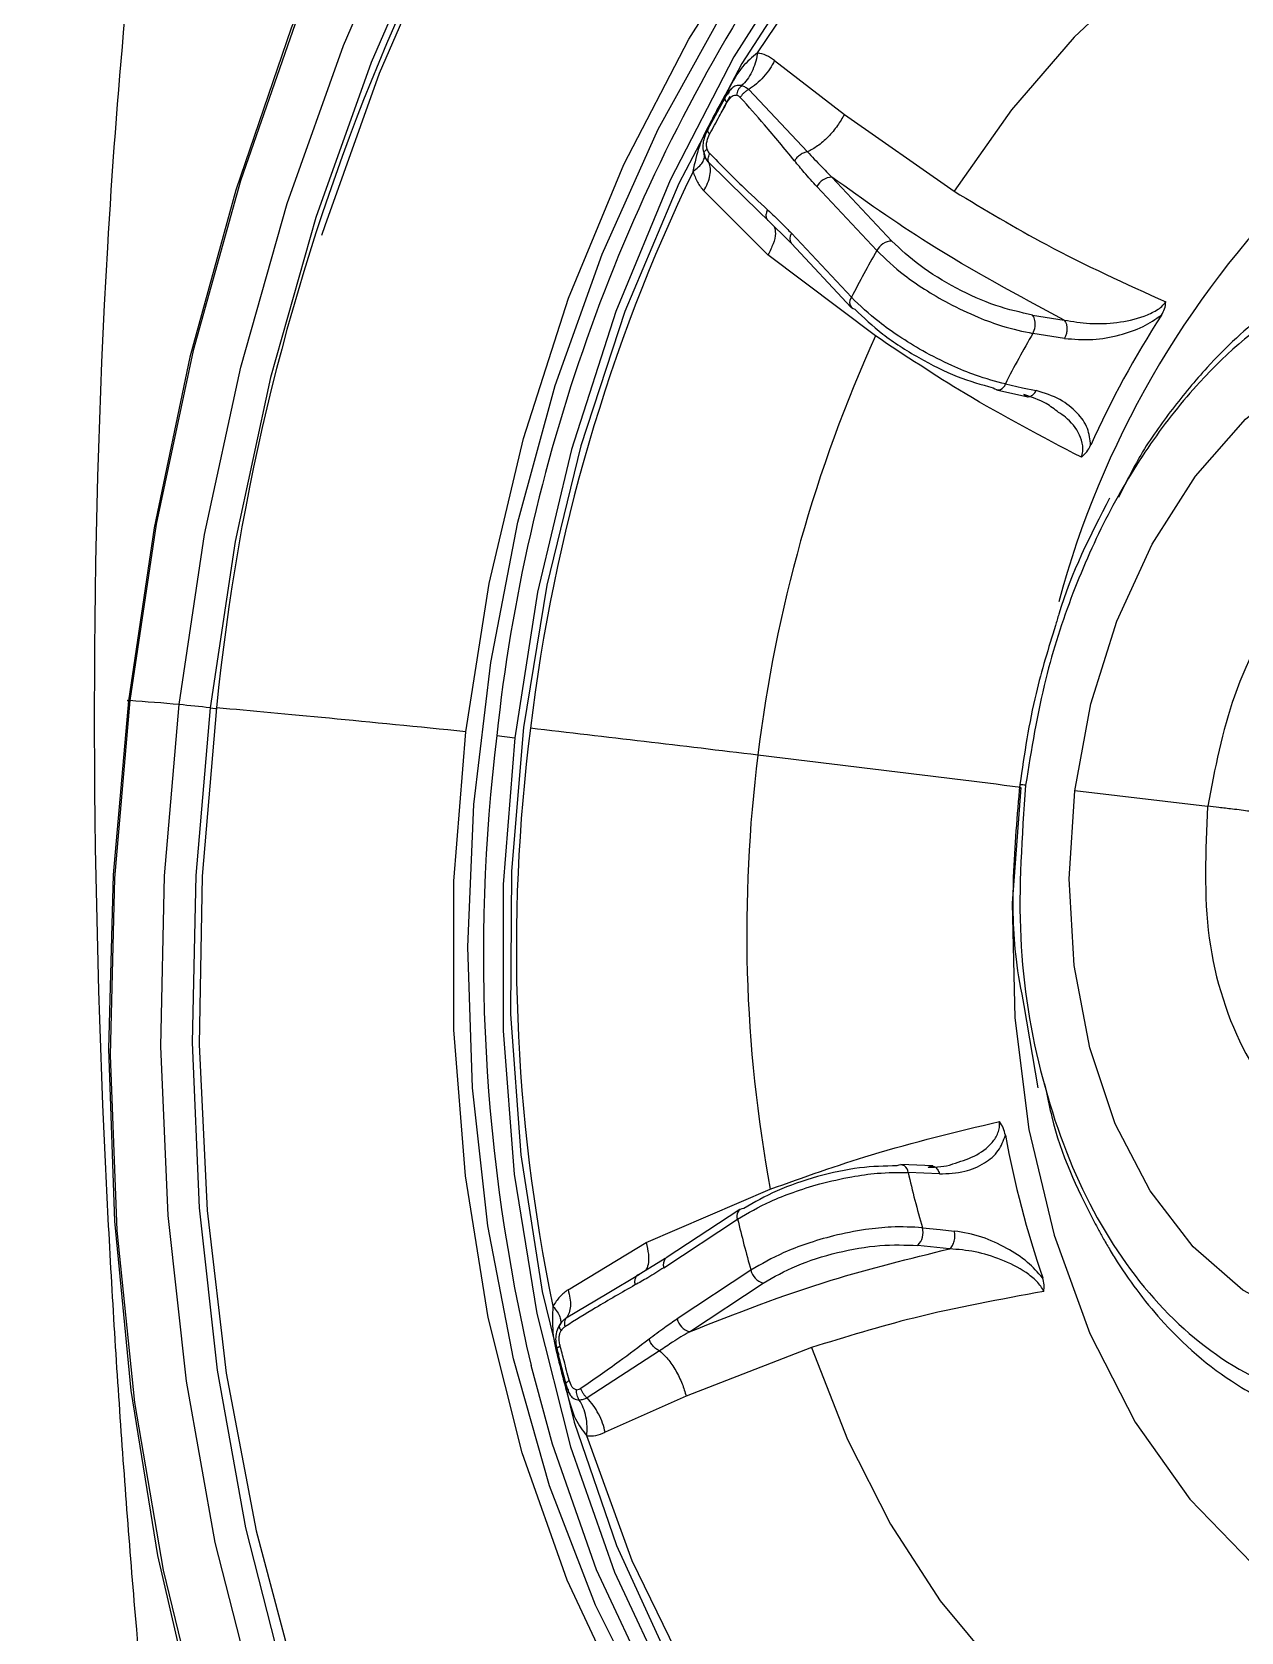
# Model space of a CAD drawing. Extents: x 525 to 613, y 487 to 635.
# Drawn here: x 595.846 to 596.939, y 562.766 to 564.213 of the extents above; entities that cross this region are included whole.
import ezdxf

# ---------------------------------------------------------------- set-up
doc = ezdxf.new("R2010")
doc.units = 0
doc.header["$MEASUREMENT"] = 0
doc.layers.add('1', color=4, linetype='Continuous')
doc.layers.add('STD TEST', color=3, linetype='Continuous')

# ---------------------------------------------------------------- blocks, each defined once
blk = doc.blocks.new('2023 VANGUARD')
at = {"layer": '1', "color": 3, "linetype": 'Continuous', "lineweight": 25}
for p, q in [((27.5574, -28.5045), (27.6206, -28.5531)), ((27.5124, -28.5384), (27.4968, -28.5671)), ((27.5169, -28.5369), (27.5111, -28.5477)), ((27.5186, -28.53), (27.5186, -28.5299)), ((27.5341, -28.5306), (27.5873, -28.5869)), ((27.6206, -28.5531), (27.7199, -28.6226)), ((27.4937, -28.5882), (27.4948, -28.5919)), ((27.4949, -28.592), (27.4942, -28.5926)), ((27.531, -28.6288), (27.4981, -28.5967)), ((27.6634, -28.6676), (27.6093, -28.6098)), ((27.5515, -28.6801), (27.4934, -28.6222)), ((27.5957, -28.6184), (27.6499, -28.6762)), ((27.5529, -28.6501), (27.531, -28.6288)), ((27.5507, -28.648), (27.572, -28.669)), ((27.5727, -28.6698), (27.6268, -28.7276)), ((27.6269, -28.7184), (27.5728, -28.6606)), ((27.6487, -28.7534), (27.5515, -28.6801)), ((27.7907, -28.7345), (27.8193, -28.739)), ((27.8195, -28.7556), (27.7909, -28.7511)), ((27.7579, -28.8021), (27.7863, -28.8084)), ((27.3064, -29.1145), (27.3226, -29.1166)), ((27.9488, -29.1787), (27.8287, -29.1647)), ((27.9489, -29.1785), (27.9488, -29.1787)), ((27.7828, -29.3588), (27.7955, -29.4333)), ((27.8015, -29.4295), (27.8029, -29.4359)), ((27.7006, -29.5038), (27.6716, -29.5026)), ((27.7064, -29.5109), (27.6781, -29.5096)), ((27.4414, -29.573), (27.5535, -29.5248)), ((27.4574, -29.5958), (27.5241, -29.5518)), ((27.5261, -29.5431), (27.4594, -29.587)), ((27.3708, -29.6157), (27.4414, -29.573)), ((27.7157, -29.5787), (27.6869, -29.5757)), ((27.4586, -29.5876), (27.4328, -29.6033)), ((27.4063, -29.6191), (27.4355, -29.6017)), ((27.5361, -29.598), (27.4694, -29.642)), ((27.4805, -29.6537), (27.5472, -29.6097)), ((27.3692, -29.6412), (27.4063, -29.6191)), ((27.365, -29.6449), (27.3629, -29.6484)), ((27.3646, -29.6445), (27.3651, -29.6448)), ((27.5909, -29.668), (27.4776, -29.712)), ((27.3607, -29.6697), (27.3689, -29.701)), ((27.3629, -29.6745), (27.3612, -29.6712)), ((27.4536, -29.671), (27.3881, -29.7135)), ((27.3728, -29.7106), (27.3728, -29.7106)), ((27.4776, -29.712), (27.4044, -29.7446))]:
    blk.add_line(p, q, dxfattribs=at)
at = {"layer": '1', "color": 3, "linetype": 'Continuous', "lineweight": 25, "flags": 128}
for points in [[(27.1265, -28.4644), (27.0747, -28.6131), (27.0319, -28.7666), (26.9985, -28.9237), (26.9748, -29.0831)], [(28.0538, -27.4496), (27.9857, -27.4743), (27.879, -27.5242), (27.7749, -27.587), (27.674, -27.6621), (27.5772, -27.749), (27.4853, -27.847), (27.3988, -27.9554), (27.3185, -28.0733), (27.245, -28.1999), (27.1789, -28.3341), (27.1205, -28.4751), (27.0705, -28.6216), (27.0291, -28.7725), (26.9967, -28.9268), (26.9736, -29.0833)], [(27.0194, -29.0867), (27.0424, -28.9329), (27.0751, -28.7815), (27.117, -28.6337), (27.1679, -28.4907), (27.2273, -28.3538)], [(27.251, -28.3724), (27.1928, -28.5063), (27.143, -28.6463), (27.1019, -28.791), (27.07, -28.9392), (27.0474, -29.0897)], [(27.2573, -28.3841), (27.2, -28.516), (27.151, -28.6538), (27.1481, -28.6627)], [(27.2784, -29.1112), (27.2994, -28.9773), (27.3305, -28.8461), (27.3713, -28.7192), (27.4213, -28.5984), (27.4799, -28.4851), (27.5463, -28.3807), (27.6197, -28.2866), (27.6992, -28.2038), (27.7837, -28.1336), (27.8723, -28.0767), (27.9638, -28.0339), (28.057, -28.0056), (28.1508, -27.9924), (28.244, -27.9942)], [(27.9671, -30.3827), (27.8798, -30.3667), (27.7952, -30.3371), (27.7143, -30.294), (27.638, -30.2381), (27.5671, -30.1699), (27.5026, -30.0904), (27.4452, -30.0003), (27.3955, -29.9008), (27.3541, -29.7931), (27.3216, -29.6783), (27.2983, -29.5579), (27.2845, -29.4333), (27.2803, -29.3058), (27.2858, -29.1771), (27.3009, -29.0486), (27.3254, -28.9218), (27.3592, -28.7983), (27.4017, -28.6793), (27.4524, -28.5665), (27.5108, -28.461)], [(28.272, -28.0184), (28.1804, -28.0166), (28.0882, -28.0296), (27.9965, -28.0574), (27.9066, -28.0995), (27.8195, -28.1554), (27.7364, -28.2245), (27.6582, -28.3058), (27.5861, -28.3984), (27.5208, -28.501), (27.4632, -28.6124), (27.414, -28.7312), (27.3739, -28.8559), (27.3433, -28.9849), (27.3226, -29.1166)], [(27.5923, -28.4073), (27.5279, -28.507), (27.4709, -28.6155), (27.4222, -28.7312), (27.3823, -28.8528), (27.3516, -28.9787), (27.3307, -29.1074), (27.3197, -29.2372), (27.3189, -29.3666), (27.3281, -29.4938), (27.3473, -29.6173), (27.3763, -29.7355), (27.4146, -29.847), (27.4619, -29.9503), (27.5174, -30.0441), (27.5806, -30.1273), (27.6505, -30.1988), (27.7265, -30.2577), (27.8073, -30.3033), (27.8922, -30.335), (27.9073, -30.3391)], [(27.542, -28.4975), (27.6095, -28.397), (27.684, -28.3073), (27.7643, -28.2298), (27.8495, -28.1655), (27.9384, -28.1151), (28.0296, -28.0795), (28.1221, -28.0591), (28.2146, -28.0542)], [(28.1961, -28.2906), (28.1563, -28.2956), (28.0871, -28.3127), (28.019, -28.3404), (27.9525, -28.3785), (27.8887, -28.4263), (27.8281, -28.4834), (27.7716, -28.5491), (27.7199, -28.6226)], [(27.8287, -29.1647), (27.8433, -29.0861), (27.8668, -29.0111), (27.8986, -28.9417), (27.9378, -28.8803), (27.9832, -28.8285), (28.0333, -28.7881), (28.0867, -28.7602), (28.1416, -28.7456), (28.1966, -28.7449), (28.2498, -28.758), (28.2997, -28.7845), (28.3448, -28.8237), (28.3836, -28.8743), (28.4151, -28.9348), (28.4382, -29.0034), (28.4522, -29.0779), (28.4568, -29.1562), (28.4517, -29.2358)], [(27.7661, -28.7968), (27.7816, -28.8002), (27.7938, -28.8028)], [(26.9736, -29.0833), (26.9598, -29.2407), (26.9556, -29.3978), (26.9609, -29.5536), (26.9757, -29.7067), (26.9999, -29.856), (27.0332, -30.0004), (27.0756, -30.1388), (27.1266, -30.2701), (27.1858, -30.3933), (27.2528, -30.5076), (27.327, -30.6119), (27.408, -30.7056), (27.4951, -30.7879), (27.5877, -30.8581), (27.6395, -30.8908)], [(26.9748, -29.0831), (26.9609, -29.2435), (26.957, -29.4035), (26.9631, -29.5621), (26.9791, -29.7177), (27.005, -29.8693), (27.0404, -30.0155)], [(26.9736, -29.0833), (26.973, -29.0832), (26.9727, -29.0831), (26.9725, -29.083), (26.9726, -29.083), (26.9728, -29.083), (26.9733, -29.083), (26.9739, -29.083), (26.9748, -29.0831)], [(27.0877, -29.9843), (27.052, -29.8441), (27.0259, -29.6985), (27.0094, -29.5486), (27.0028, -29.3959), (27.0062, -29.2414), (27.0194, -29.0867)], [(27.0474, -29.0897), (27.0345, -29.2411), (27.0312, -29.3922), (27.0376, -29.5418), (27.0538, -29.6884), (27.0794, -29.831), (27.1143, -29.9681), (27.1583, -30.0988), (27.2109, -30.2218), (27.2716, -30.3362), (27.3401, -30.4409), (27.4156, -30.535), (27.4976, -30.6178), (27.5853, -30.6885), (27.678, -30.7466), (27.7749, -30.7915), (27.8751, -30.8228), (27.9779, -30.8404), (28.0824, -30.844), (28.1875, -30.8336), (28.2926, -30.8093), (28.3966, -30.7713), (28.4986, -30.7199), (28.596, -30.657)], [(27.0531, -29.0896), (27.0402, -29.2419), (27.0374, -29.3939), (27.0446, -29.5441), (27.0618, -29.6912), (27.0889, -29.8338), (27.1255, -29.9708), (27.1715, -30.1007), (27.2263, -30.2226), (27.2894, -30.3351), (27.3403, -30.4106)], [(27.0474, -29.0897), (27.0521, -29.0902), (27.053, -29.0903)], [(27.9614, -30.3964), (27.87, -30.3794), (27.7815, -30.3476), (27.6971, -30.3012), (27.6177, -30.241), (27.5445, -30.1675), (27.4783, -30.0819), (27.4199, -29.9851), (27.3701, -29.8784), (27.3295, -29.7631), (27.2987, -29.6407), (27.278, -29.5126), (27.2676, -29.3806), (27.2677, -29.2462), (27.2784, -29.1112)], [(27.3226, -29.1166), (27.3122, -29.2494), (27.3121, -29.3815), (27.3222, -29.5113), (27.3426, -29.6372), (27.373, -29.7576), (27.4129, -29.8709), (27.4618, -29.9759), (27.5192, -30.071), (27.5843, -30.1552), (27.6563, -30.2274), (27.7343, -30.2866), (27.8173, -30.3322), (27.9043, -30.3635), (27.97, -30.3772)], [(27.7799, -29.1616), (27.7721, -29.2663), (27.7746, -29.37), (27.7874, -29.4708), (27.8101, -29.5665), (27.8423, -29.6553), (27.8834, -29.7353), (27.9326, -29.805), (27.9888, -29.863), (28.051, -29.9081), (28.1179, -29.9395), (28.1881, -29.9564), (28.2603, -29.9585), (28.333, -29.9459), (28.4048, -29.9187), (28.4742, -29.8776), (28.5285, -29.8338)], [(28.4517, -29.2358), (28.4372, -29.3144), (28.4137, -29.3894), (28.3818, -29.4587), (28.3426, -29.5202), (28.2973, -29.5719), (28.2472, -29.6124), (28.1938, -29.6403), (28.1388, -29.6549), (28.0839, -29.6556), (28.0306, -29.6425), (27.9807, -29.616), (27.9357, -29.5768), (27.8968, -29.5262), (27.8654, -29.4657), (27.8423, -29.3971), (27.8282, -29.3225), (27.8237, -29.2443), (27.8287, -29.1647)], [(27.6911, -29.5596), (27.7072, -29.5613), (27.7199, -29.5626)], [(27.4586, -29.5876), (27.4588, -29.5875), (27.4594, -29.587)], [(27.5909, -29.668), (27.6233, -29.7511), (27.6622, -29.8277), (27.7072, -29.8969), (27.7576, -29.9578), (27.8129, -30.0097), (27.8725, -30.0521), (27.9356, -30.0843), (27.9731, -30.0981)], [(27.978, -30.3781), (27.8881, -30.3614), (27.8011, -30.3301), (27.7181, -30.2845), (27.6401, -30.2253), (27.5681, -30.1531), (27.503, -30.0689), (27.4456, -29.9737), (27.3966, -29.8688), (27.3567, -29.7554), (27.3374, -29.6841)], [(27.9337, -30.3305), (27.845, -30.3048), (27.76, -30.2641), (27.68, -30.2089), (27.6058, -30.14), (27.5387, -30.0582), (27.4795, -29.9647), (27.4289, -29.8608), (27.3877, -29.7479)]]:
    blk.add_lwpolyline(points, dxfattribs=at)
at = {"layer": '1', "color": 3, "linetype": 'Continuous', "lineweight": 25}
for centre, radius, start, end in [((29.1036, -29.2946), 2.0607, 141.7311, 174.2923), ((28.8831, -29.2841), 1.5858, 147.2299, 173.8612), ((28.9252, -29.2985), 1.5997, 154.2968, 173.1639), ((27.6097, -28.6254), 0.0156, 91.3937, 153.2787), ((28.6382, -29.2161), 0.8534, 135.2757, 164.8955), ((27.5791, -28.6653), 0.0079, 143.884, 215.0434), ((27.6638, -28.6832), 0.0156, 91.3939, 153.2788), ((28.5629, -29.2002), 1.0527, 150.1487, 152.7644), ((27.6318, -28.7229), 0.00659, 137.5112, 253.9696), ((27.7792, -28.7424), 0.0139, 349.0086, 34.5537), ((28.6625, -29.2217), 0.8988, 147.1841, 155.729), ((28.8205, -29.2864), 1.2873, 155.5385, 173.127), ((28.5798, -29.2098), 0.9126, 149.824, 153.0891), ((27.7752, -28.7426), 0.0178, 331.7173, 352.3338), ((27.7595, -28.7952), 0.00679, 228.0253, 346.6526), ((26.5516, -34.5955), 5.5287, 85.1461, 85.6103), ((26.9109, -30.2457), 1.1641, 83.265, 84.6526), ((28.9154, -29.3126), 1.6211, 172.9801, 193.2478), ((28.9103, -29.3085), 1.5862, 172.7384, 191.7133), ((22.8447, -67.9276), 39.0786, 83.09559, 83.39918), ((28.8094, -29.2929), 1.2771, 172.7788, 190.4614), ((20.2824, -89.2124), 60.5171, 82.883334, 83.109855), ((27.774, -29.2362), 0.0773, 82.2774, 86.2151), ((28.6344, -29.3185), 0.8824, 190.2871, 198.9375), ((27.6714, -29.5096), 0.0067, 359.5564, 119.5107), ((28.5512, -29.3087), 0.8959, 192.9595, 196.265), ((27.5297, -29.5487), 0.00641, 90.6044, 208.9439), ((28.5298, -29.3143), 1.0334, 193.2883, 195.9363), ((27.6756, -29.5641), 0.0161, 314.1161, 16.2191), ((27.4652, -29.5928), 0.00834, 141.4188, 200.5672), ((27.5516, -29.5944), 0.0159, 193.0102, 253.8434), ((27.4849, -29.6384), 0.0159, 193.0102, 253.8443)]:
    blk.add_arc(centre, radius, start, end, dxfattribs=at)
for points, knots in [([(29.2651, -25.034), (29.2634, -25.0344), (29.2601, -25.035), (29.2535, -25.0364), (29.2419, -25.0387), (29.2187, -25.0435), (29.1723, -25.0536), (29.0797, -25.0755), (28.9475, -25.112), (28.7895, -25.1646), (28.6323, -25.2265), (28.4761, -25.2984), (28.3215, -25.381), (28.1691, -25.475), (28.0197, -25.581), (27.874, -25.6992), (27.7323, -25.8294), (27.5953, -25.9716), (27.4445, -26.1478), (27.3204, -26.3156), (27.2038, -26.4941), (27.1098, -26.6538), (27.0175, -26.8328), (26.9545, -26.9683), (26.8941, -27.1061), (26.8296, -27.2657), (26.7657, -27.4465), (26.7189, -27.5934), (26.6746, -27.7416), (26.6243, -27.929), (26.5718, -28.1566), (26.5269, -28.3861), (26.4941, -28.589), (26.4627, -28.8203), (26.4299, -29.129), (26.4051, -29.5422), (26.4007, -29.9248), (26.4061, -30.1909), (26.4107, -30.3235), (26.4137, -30.3944), (26.4155, -30.4322), (26.4164, -30.4511), (26.4166, -30.4558)], [0, 0, 0, 0, 0.000977, 0.001953, 0.003907, 0.007814, 0.015629, 0.031258, 0.062513, 0.093762, 0.125011, 0.156269, 0.187524, 0.218768, 0.25001, 0.281264, 0.312516, 0.34376, 0.375006, 0.41992, 0.437499, 0.468741, 0.499989, 0.522868, 0.531244, 0.562493, 0.593738, 0.609382, 0.624994, 0.656242, 0.687489, 0.718742, 0.749996, 0.769941, 0.812488, 0.874993, 0.937488, 0.968743, 0.984372, 0.992186, 0.998046, 1, 1, 1, 1]), ([(27.0201, -30.316), (27.0049, -30.1812), (26.9913, -30.046), (26.9742, -29.8422), (26.969, -29.774), (26.9599, -29.6374), (26.956, -29.5688), (26.94, -29.2253), (26.9387, -28.9498), (26.9629, -28.5354), (26.9754, -28.397), (27.0111, -28.1197), (27.0345, -27.9803), (27.0927, -27.708), (27.1276, -27.5743), (27.1902, -27.3779), (27.2128, -27.3132), (27.2614, -27.1852), (27.2873, -27.1226), (27.3694, -26.9401), (27.43, -26.8249), (27.5296, -26.6616), (27.5642, -26.6088), (27.6364, -26.5062), (27.6741, -26.4563), (27.8673, -26.2177), (28.0363, -26.0617), (28.2621, -25.9021), (28.3079, -25.8721), (28.3999, -25.816), (28.446, -25.79), (28.5851, -25.7173), (28.6787, -25.6761), (28.9615, -25.5708), (29.1528, -25.5246), (29.3462, -25.4953)], [0, 0, 0, 0, 0.0625, 0.0625, 0.09375, 0.09375, 0.125, 0.125, 0.25, 0.25, 0.3125, 0.3125, 0.375, 0.375, 0.4375, 0.4375, 0.46875, 0.46875, 0.5, 0.5, 0.5625, 0.5625, 0.59375, 0.59375, 0.625, 0.625, 0.75, 0.75, 0.78125, 0.78125, 0.8125, 0.8125, 0.875, 0.875, 1, 1, 1, 1]), ([(27.542, -28.4975), (27.5373, -28.5013), (27.5273, -28.5095), (27.5198, -28.523), (27.5159, -28.5301)], [0, 0, 0, 0, 0.470056, 1, 1, 1, 1]), ([(27.5418, -28.4987), (27.5413, -28.5014), (27.5402, -28.507), (27.537, -28.5148), (27.5328, -28.5218), (27.5294, -28.5254), (27.5277, -28.5271)], [0, 0, 0, 0, 0.24492, 0.497148, 0.750853, 1, 1, 1, 1]), ([(27.5574, -28.5045), (27.5561, -28.507), (27.5533, -28.5121), (27.5477, -28.5193), (27.5412, -28.5258), (27.5364, -28.529), (27.5341, -28.5306)], [0, 0, 0, 0, 0.243533, 0.495782, 0.750225, 1, 1, 1, 1]), ([(27.542, -28.4975), (27.542, -28.4977), (27.5419, -28.4981), (27.5419, -28.4985), (27.5418, -28.4987)], [0, 0, 0, 0, 0.559026, 1, 1, 1, 1]), ([(27.5574, -28.5045), (27.555, -28.5027), (27.5501, -28.4991), (27.5447, -28.498), (27.542, -28.4975)], [0, 0, 0, 0, 0.495801, 1, 1, 1, 1]), ([(27.5159, -28.5301), (27.5129, -28.5354), (27.5077, -28.5448), (27.5026, -28.5543), (27.5004, -28.5585)], [0, 0, 0, 0, 0.5598445, 1, 1, 1, 1]), ([(27.5132, -28.5371), (27.5129, -28.5374), (27.5123, -28.5379), (27.5123, -28.5391), (27.5129, -28.5406), (27.5139, -28.5418), (27.5144, -28.5424)], [0, 0, 0, 0, 0.245697, 0.5, 0.754303, 1, 1, 1, 1]), ([(27.5184, -28.5298), (27.5172, -28.5311), (27.5149, -28.5336), (27.5132, -28.5368), (27.5124, -28.5384)], [0, 0, 0, 0, 0.520825, 1, 1, 1, 1]), ([(27.5277, -28.5271), (27.5259, -28.527), (27.5227, -28.5268), (27.5187, -28.5292), (27.5157, -28.5328), (27.514, -28.5357), (27.5132, -28.5371)], [0, 0, 0, 0, 0.296548, 0.554251, 0.789189, 1, 1, 1, 1]), ([(27.5144, -28.5424), (27.5151, -28.5412), (27.5165, -28.5389), (27.5189, -28.5366), (27.5211, -28.5355), (27.5224, -28.5356), (27.523, -28.5356)], [0, 0, 0, 0, 0.316144, 0.604812, 0.810522, 1, 1, 1, 1]), ([(27.5159, -28.5301), (27.5162, -28.5317), (27.5166, -28.5336), (27.5155, -28.5346), (27.5153, -28.5348)], [0, 0, 0, 0, 0.843282, 1, 1, 1, 1]), ([(27.5277, -28.5271), (27.5271, -28.5276), (27.526, -28.5287), (27.5246, -28.5308), (27.5236, -28.5331), (27.5232, -28.5348), (27.523, -28.5356)], [0, 0, 0, 0, 0.247007, 0.5, 0.752993, 1, 1, 1, 1]), ([(27.5265, -28.5378), (27.5259, -28.5372), (27.5248, -28.5362), (27.5236, -28.5358), (27.523, -28.5356)], [0, 0, 0, 0, 0.557135, 1, 1, 1, 1]), ([(27.5341, -28.5306), (27.5333, -28.531), (27.5318, -28.5319), (27.5297, -28.5336), (27.5278, -28.5356), (27.5269, -28.537), (27.5265, -28.5378)], [0, 0, 0, 0, 0.246698, 0.5, 0.753302, 1, 1, 1, 1]), ([(27.5755, -28.595), (27.5665, -28.584), (27.5504, -28.5646), (27.5338, -28.546), (27.5265, -28.5378)], [0, 0, 0, 0, 0.559997, 1, 1, 1, 1]), ([(27.5277, -28.5271), (27.5288, -28.5275), (27.5311, -28.5281), (27.5331, -28.5298), (27.5341, -28.5306)], [0, 0, 0, 0, 0.496987, 1, 1, 1, 1]), ([(27.4988, -28.571), (27.5017, -28.5656), (27.5069, -28.5561), (27.5121, -28.5465), (27.5144, -28.5424)], [0, 0, 0, 0, 0.56, 1, 1, 1, 1]), ([(27.6206, -28.5531), (27.6186, -28.5565), (27.6145, -28.5636), (27.6059, -28.5737), (27.5963, -28.5822), (27.5903, -28.5853), (27.5873, -28.5869)], [0, 0, 0, 0, 0.235391, 0.489489, 0.749289, 1, 1, 1, 1]), ([(27.5004, -28.5585), (27.4964, -28.5661), (27.4888, -28.5804), (27.4853, -28.5969), (27.4837, -28.6046)], [0, 0, 0, 0, 0.531998, 1, 1, 1, 1]), ([(27.4977, -28.5658), (27.4969, -28.5673), (27.4952, -28.5705), (27.4932, -28.5761), (27.4922, -28.5828), (27.4933, -28.587), (27.4938, -28.5893)], [0, 0, 0, 0, 0.210352, 0.445074, 0.702847, 1, 1, 1, 1]), ([(27.4977, -28.5658), (27.4974, -28.566), (27.4967, -28.5665), (27.4967, -28.5678), (27.4974, -28.5693), (27.4983, -28.5704), (27.4988, -28.571)], [0, 0, 0, 0, 0.245697, 0.5, 0.754303, 1, 1, 1, 1]), ([(27.4965, -28.5844), (27.4962, -28.5833), (27.4958, -28.581), (27.4964, -28.5761), (27.4979, -28.573), (27.4988, -28.571)], [0, 0, 0, 0, 0.24307, 0.51589, 1, 1, 1, 1]), ([(27.4837, -28.6046), (27.4855, -28.6033), (27.4891, -28.6005), (27.4927, -28.5964), (27.4935, -28.594), (27.494, -28.5927)], [0, 0, 0, 0, 0.327831, 0.666694, 1, 1, 1, 1]), ([(27.4934, -28.6222), (27.4947, -28.6199), (27.4973, -28.6151), (27.4993, -28.6082), (27.4998, -28.6018), (27.4987, -28.5984), (27.4981, -28.5967)], [0, 0, 0, 0, 0.243533, 0.495782, 0.750225, 1, 1, 1, 1]), ([(27.4938, -28.5893), (27.4937, -28.589), (27.4936, -28.5883), (27.494, -28.587), (27.495, -28.5857), (27.496, -28.5848), (27.4965, -28.5844)], [0, 0, 0, 0, 0.247007, 0.5, 0.752993, 1, 1, 1, 1]), ([(27.4981, -28.5967), (27.4972, -28.5957), (27.4955, -28.5936), (27.4944, -28.5907), (27.4938, -28.5893)], [0, 0, 0, 0, 0.505655, 1, 1, 1, 1]), ([(27.494, -28.5927), (27.494, -28.5927), (27.4946, -28.5914), (27.4942, -28.5904), (27.4938, -28.5893)], [0, 0, 0, 0, 0.023992, 1, 1, 1, 1]), ([(27.4965, -28.5844), (27.4968, -28.5853), (27.4974, -28.5869), (27.4984, -28.588), (27.4989, -28.5885)], [0, 0, 0, 0, 0.5627389, 1, 1, 1, 1]), ([(27.4981, -28.5967), (27.4979, -28.5962), (27.4974, -28.5951), (27.4974, -28.593), (27.4978, -28.5908), (27.4985, -28.5893), (27.4989, -28.5885)], [0, 0, 0, 0, 0.246698, 0.5, 0.753302, 1, 1, 1, 1]), ([(27.4989, -28.5885), (27.5085, -28.5983), (27.5257, -28.6157), (27.5434, -28.6322), (27.5512, -28.6395)], [0, 0, 0, 0, 0.559998, 1, 1, 1, 1]), ([(27.5873, -28.5869), (27.5863, -28.5871), (27.5841, -28.5875), (27.5807, -28.5894), (27.5776, -28.592), (27.5762, -28.594), (27.5755, -28.595)], [0, 0, 0, 0, 0.243098, 0.5, 0.756902, 1, 1, 1, 1]), ([(27.5957, -28.6184), (27.5919, -28.6142), (27.585, -28.6066), (27.5784, -28.5985), (27.5755, -28.595)], [0, 0, 0, 0, 0.559985, 1, 1, 1, 1]), ([(27.5873, -28.5869), (27.5914, -28.5913), (27.5985, -28.5991), (27.606, -28.6065), (27.6093, -28.6098)], [0, 0, 0, 0, 0.561456, 1, 1, 1, 1]), ([(27.4837, -28.6046), (27.4849, -28.608), (27.4873, -28.6146), (27.4914, -28.6197), (27.4934, -28.6222)], [0, 0, 0, 0, 0.504199, 1, 1, 1, 1]), ([(27.8193, -28.739), (27.7775, -28.7166), (27.7028, -28.6767), (27.6379, -28.6302), (27.6093, -28.6098)], [0, 0, 0, 0, 0.5597985, 1, 1, 1, 1]), ([(27.7199, -28.6226), (27.7473, -28.6392), (27.8086, -28.6761), (27.8746, -28.7061), (27.9111, -28.7226)], [0, 0, 0, 0, 0.447508, 1, 1, 1, 1]), ([(27.5529, -28.6501), (27.5522, -28.6496), (27.5508, -28.6487), (27.5499, -28.646), (27.5499, -28.6428), (27.5508, -28.6406), (27.5512, -28.6395)], [0, 0, 0, 0, 0.243098, 0.5, 0.756902, 1, 1, 1, 1]), ([(27.5512, -28.6395), (27.5553, -28.6433), (27.5626, -28.6501), (27.5697, -28.6574), (27.5728, -28.6606)], [0, 0, 0, 0, 0.559985, 1, 1, 1, 1]), ([(27.5572, -28.6549), (27.5577, -28.6567), (27.5588, -28.6607), (27.5567, -28.6698), (27.5532, -28.6767), (27.5515, -28.6801)], [0, 0, 0, 0, 0.311601, 0.668954, 1, 1, 1, 1]), ([(27.7907, -28.7345), (27.7798, -28.7321), (27.758, -28.7273), (27.7215, -28.7109), (27.6874, -28.6901), (27.6714, -28.6751), (27.6634, -28.6676)], [0, 0, 0, 0, 0.249696, 0.500187, 0.750582, 1, 1, 1, 1]), ([(28.2294, -28.6638), (28.2284, -28.6635), (28.2183, -28.6609), (28.1985, -28.6607), (28.1708, -28.6611), (28.1271, -28.6672), (28.0698, -28.6862), (28.0041, -28.7276), (27.954, -28.7738), (27.9168, -28.819), (27.889, -28.8574), (27.8748, -28.8864), (27.8683, -28.8995)], [0, 0, 0, 0, 0.0074457, 0.0784735, 0.1475217, 0.2145903, 0.4036282, 0.5749213, 0.7284538, 0.8250023, 0.9209157, 1, 1, 1, 1]), ([(27.6499, -28.6762), (27.6577, -28.6837), (27.67, -28.6956), (27.6933, -28.7116), (27.7157, -28.7248), (27.7399, -28.7362), (27.7662, -28.7459), (27.7819, -28.7492), (27.7909, -28.7511)], [0, 0, 0, 0, 0.223173, 0.354792, 0.499492, 0.670253, 0.81071, 1, 1, 1, 1]), ([(28.4961, -29.2409), (28.4993, -29.1947), (28.5058, -29.1033), (28.4841, -28.9728), (28.4415, -28.8588), (28.3784, -28.7674), (28.2997, -28.7047), (28.2104, -28.6749), (28.1164, -28.6799), (28.0241, -28.7194), (27.9506, -28.7814), (27.8963, -28.8496), (27.8577, -28.9139), (27.8258, -28.9856), (27.7992, -29.0676), (27.7896, -29.1272), (27.7843, -29.1596)], [0, 0, 0, 0, 0.084322, 0.166561, 0.248777, 0.33096, 0.413113, 0.495267, 0.577423, 0.659581, 0.741762, 0.791173, 0.840598, 0.890044, 0.940333, 1, 1, 1, 1]), ([(27.7661, -28.7968), (27.7573, -28.7945), (27.742, -28.7905), (27.7162, -28.7798), (27.6924, -28.7678), (27.6702, -28.7542), (27.6471, -28.7378), (27.6347, -28.7259), (27.6269, -28.7184)], [0, 0, 0, 0, 0.189178, 0.329349, 0.49967, 0.644705, 0.776575, 1, 1, 1, 1]), ([(27.8193, -28.739), (27.8269, -28.7403), (27.842, -28.7429), (27.8666, -28.7418), (27.8874, -28.7376), (27.901, -28.7314), (27.9076, -28.7268), (27.9099, -28.724), (27.9111, -28.7226)], [0, 0, 0, 0, 0.2572625, 0.5153121, 0.7677773, 0.8879789, 0.944767, 1, 1, 1, 1]), ([(27.9071, -28.7346), (27.9082, -28.7327), (27.9104, -28.7289), (27.9108, -28.7247), (27.9111, -28.7226)], [0, 0, 0, 0, 0.507105, 1, 1, 1, 1]), ([(27.6299, -28.7292), (27.6379, -28.7368), (27.6538, -28.7519), (27.6874, -28.7736), (27.7232, -28.7914), (27.7443, -28.7973), (27.7549, -28.8002)], [0, 0, 0, 0, 0.249644, 0.500118, 0.750531, 1, 1, 1, 1]), ([(27.8195, -28.7556), (27.8279, -28.7563), (27.8437, -28.7577), (27.868, -28.7533), (27.8896, -28.7462), (27.9017, -28.7382), (27.9071, -28.7346)], [0, 0, 0, 0, 0.305289, 0.576375, 0.807463, 1, 1, 1, 1]), ([(27.8347, -28.8631), (27.7993, -28.8445), (27.7352, -28.811), (27.6755, -28.7712), (27.6487, -28.7534)], [0, 0, 0, 0, 0.5525, 1, 1, 1, 1]), ([(27.8142, -28.8225), (27.8105, -28.8197), (27.8013, -28.8126), (27.7897, -28.8087), (27.7827, -28.8063)], [0, 0, 0, 0, 0.393858, 1, 1, 1, 1]), ([(27.8431, -28.8522), (27.8425, -28.847), (27.8411, -28.8355), (27.8307, -28.8218), (27.8155, -28.8095), (27.8013, -28.8051), (27.7938, -28.8028)], [0, 0, 0, 0, 0.192524, 0.423609, 0.694681, 1, 1, 1, 1]), ([(27.8347, -28.8631), (27.8352, -28.8613), (27.8363, -28.8578), (27.8361, -28.8508), (27.8321, -28.8393), (27.8241, -28.8291), (27.8163, -28.8239), (27.8142, -28.8225)], [0, 0, 0, 0, 0.0959616, 0.194625, 0.403463, 0.8420952, 1, 1, 1, 1]), ([(27.8347, -28.8631), (27.8364, -28.8615), (27.8399, -28.8584), (27.8421, -28.8543), (27.8431, -28.8522)], [0, 0, 0, 0, 0.492897, 1, 1, 1, 1]), ([(27.8603, -28.8999), (27.8429, -28.9336), (27.8239, -28.9704), (27.8123, -29.0118), (27.8113, -29.0153)], [0, 0, 0, 0, 0.91582, 1, 1, 1, 1]), ([(28.3677, -29.2267), (28.3695, -29.2043), (28.374, -29.1478), (28.3619, -29.0719), (28.3363, -29.0045), (28.303, -28.9531), (28.2558, -28.9122), (28.2016, -28.8935), (28.1483, -28.8963), (28.1018, -28.9138), (28.0598, -28.9436), (28.0132, -28.9944), (27.9692, -29.0727), (27.9554, -29.1445), (27.9489, -29.1785)], [0, 0, 0, 0, 0.06946, 0.175709, 0.242892, 0.319309, 0.40495, 0.499799, 0.573044, 0.643265, 0.710458, 0.774619, 0.893317, 1, 1, 1, 1]), ([(27.8113, -29.0153), (27.805, -29.0355), (27.7905, -29.0822), (27.7832, -29.1313), (27.7791, -29.159)], [0, 0, 0, 0, 0.43452, 1, 1, 1, 1]), ([(27.2784, -29.1112), (27.2355, -29.1069), (27.1498, -29.0984), (27.0853, -29.0925), (27.0531, -29.0896)], [0, 0, 0, 0, 0.5, 1, 1, 1, 1]), ([(27.7791, -29.159), (27.7766, -29.1869), (27.772, -29.2397), (27.7729, -29.3076), (27.7801, -29.3449), (27.7828, -29.3588)], [0, 0, 0, 0, 0.4116236, 0.7817891, 1, 1, 1, 1]), ([(27.7843, -29.1596), (27.7811, -29.2058), (27.7746, -29.2971), (27.7963, -29.4276), (27.8389, -29.5417), (27.902, -29.6331), (27.9807, -29.6958), (28.07, -29.7256), (28.164, -29.7206), (28.2563, -29.6811), (28.3298, -29.6191), (28.3841, -29.5509), (28.4227, -29.4865), (28.4546, -29.4149), (28.4812, -29.3328), (28.4908, -29.2732), (28.4961, -29.2409)], [0, 0, 0, 0, 0.084322, 0.166561, 0.248777, 0.33096, 0.413113, 0.495267, 0.577423, 0.659581, 0.741762, 0.791173, 0.840598, 0.890044, 0.940333, 1, 1, 1, 1]), ([(27.9488, -29.1787), (27.947, -29.2191), (27.9434, -29.3), (27.9793, -29.4075), (28.0401, -29.4835), (28.1195, -29.5167), (28.2047, -29.5022), (28.2824, -29.4421), (28.3434, -29.3457), (28.3596, -29.2663), (28.3677, -29.2267)], [0, 0, 0, 0, 0.125053, 0.250091, 0.375113, 0.500121, 0.625113, 0.750091, 0.875053, 1, 1, 1, 1]), ([(27.9994, -29.1848), (27.9953, -29.1843), (27.9871, -29.1831), (27.9723, -29.1813), (27.959, -29.1797), (27.9522, -29.1789), (27.9489, -29.1785)], [0, 0, 0, 0, 0.272218, 0.561877, 0.787753, 1, 1, 1, 1]), ([(27.8029, -29.4359), (27.8045, -29.4438), (27.8132, -29.4867), (27.8317, -29.5265), (27.8495, -29.5604), (27.8544, -29.5692), (27.8603, -29.5794), (27.8774, -29.6071), (27.9142, -29.6552), (27.9689, -29.7009), (28.0283, -29.7294), (28.0649, -29.7399), (28.0855, -29.7414), (28.087, -29.7415)], [0, 0, 0, 0, 0.04514, 0.245205, 0.262341, 0.283391, 0.308355, 0.337234, 0.491728, 0.708558, 0.840587, 0.988232, 1, 1, 1, 1]), ([(27.5535, -29.5248), (27.5838, -29.514), (27.6515, -29.4897), (27.7218, -29.4729), (27.7606, -29.4636)], [0, 0, 0, 0, 0.447508, 1, 1, 1, 1]), ([(27.7184, -29.502), (27.7251, -29.4999), (27.7383, -29.4958), (27.7523, -29.4858), (27.759, -29.4758), (27.7609, -29.469), (27.7607, -29.4654), (27.7606, -29.4636)], [0, 0, 0, 0, 0.343044, 0.68524, 0.848164, 0.925136, 1, 1, 1, 1]), ([(27.7661, -29.4761), (27.7656, -29.4738), (27.7645, -29.4694), (27.7619, -29.4655), (27.7606, -29.4636)], [0, 0, 0, 0, 0.507105, 1, 1, 1, 1]), ([(27.7064, -29.5109), (27.7143, -29.5106), (27.729, -29.51), (27.7468, -29.5021), (27.7601, -29.4916), (27.7643, -29.4809), (27.7661, -29.4761)], [0, 0, 0, 0, 0.305289, 0.576375, 0.807463, 1, 1, 1, 1]), ([(27.5241, -29.5518), (27.5335, -29.5463), (27.5484, -29.5376), (27.5747, -29.5272), (27.5996, -29.5193), (27.6256, -29.5135), (27.6533, -29.5096), (27.669, -29.5096), (27.6781, -29.5096)], [0, 0, 0, 0, 0.223173, 0.354792, 0.499492, 0.670253, 0.81071, 1, 1, 1, 1]), ([(27.6681, -29.5037), (27.6571, -29.5039), (27.6352, -29.5043), (27.5961, -29.5127), (27.5583, -29.5257), (27.5392, -29.5367), (27.5296, -29.5423)], [0, 0, 0, 0, 0.249697, 0.500187, 0.750582, 1, 1, 1, 1]), ([(27.6964, -29.505), (27.704, -29.5048), (27.7116, -29.5046), (27.7183, -29.5021), (27.7184, -29.502)], [0, 0, 0, 0, 0.9810863, 1, 1, 1, 1]), ([(27.6911, -29.5596), (27.682, -29.5591), (27.666, -29.5583), (27.6381, -29.5612), (27.612, -29.5663), (27.587, -29.5737), (27.5605, -29.5838), (27.5455, -29.5925), (27.5361, -29.598)], [0, 0, 0, 0, 0.189178, 0.329349, 0.49967, 0.644705, 0.776575, 1, 1, 1, 1]), ([(27.7997, -29.6049), (27.7953, -29.6), (27.7856, -29.5893), (27.7663, -29.5771), (27.7438, -29.5667), (27.7282, -29.564), (27.7199, -29.5626)], [0, 0, 0, 0, 0.1925244, 0.423609, 0.6946807, 1, 1, 1, 1]), ([(27.4414, -29.573), (27.4422, -29.5766), (27.4439, -29.5841), (27.4437, -29.5932), (27.4418, -29.5966), (27.4409, -29.5982)], [0, 0, 0, 0, 0.33383, 0.694188, 1, 1, 1, 1]), ([(27.4805, -29.6537), (27.5224, -29.6372), (27.5974, -29.6077), (27.6795, -29.5876), (27.7157, -29.5787)], [0, 0, 0, 0, 0.559798, 1, 1, 1, 1]), ([(27.5472, -29.6097), (27.5568, -29.6042), (27.576, -29.5933), (27.6141, -29.5813), (27.6535, -29.5744), (27.6758, -29.5753), (27.6869, -29.5757)], [0, 0, 0, 0, 0.249644, 0.500118, 0.750531, 1, 1, 1, 1]), ([(27.8007, -29.6173), (27.7999, -29.6157), (27.7983, -29.6125), (27.793, -29.6064), (27.7813, -29.5971), (27.7622, -29.5879), (27.7387, -29.5806), (27.7233, -29.5793), (27.7157, -29.5787)], [0, 0, 0, 0, 0.055233, 0.112021, 0.232223, 0.484688, 0.742737, 1, 1, 1, 1]), ([(27.4574, -29.5958), (27.4525, -29.5988), (27.4439, -29.6044), (27.4351, -29.6093), (27.4313, -29.6114)], [0, 0, 0, 0, 0.559985, 1, 1, 1, 1]), ([(27.4355, -29.6017), (27.4347, -29.602), (27.4331, -29.6026), (27.4316, -29.6049), (27.4308, -29.6079), (27.4311, -29.6103), (27.4313, -29.6114)], [0, 0, 0, 0, 0.243098, 0.5, 0.756902, 1, 1, 1, 1]), ([(27.8007, -29.6173), (27.8009, -29.6153), (27.8015, -29.6111), (27.8003, -29.607), (27.7997, -29.6049)], [0, 0, 0, 0, 0.492897, 1, 1, 1, 1]), ([(27.3708, -29.6157), (27.3682, -29.6177), (27.363, -29.6217), (27.3591, -29.6276), (27.3571, -29.6306)], [0, 0, 0, 0, 0.495801, 1, 1, 1, 1]), ([(27.4313, -29.6114), (27.4194, -29.6182), (27.3982, -29.6303), (27.3772, -29.6434), (27.368, -29.6492)], [0, 0, 0, 0, 0.559997, 1, 1, 1, 1]), ([(27.3708, -29.6157), (27.3714, -29.6183), (27.3729, -29.6235), (27.3731, -29.6306), (27.3721, -29.6368), (27.3702, -29.6397), (27.3692, -29.6412)], [0, 0, 0, 0, 0.243533, 0.495782, 0.750225, 1, 1, 1, 1]), ([(27.8007, -29.6173), (27.7613, -29.6245), (27.69, -29.6374), (27.6215, -29.6585), (27.5909, -29.668)], [0, 0, 0, 0, 0.5525002, 1, 1, 1, 1]), ([(27.3571, -29.6306), (27.3568, -29.6385), (27.3561, -29.6553), (27.36, -29.6709), (27.3621, -29.6791)], [0, 0, 0, 0, 0.470057, 1, 1, 1, 1]), ([(27.3571, -29.6306), (27.3585, -29.6323), (27.3613, -29.6357), (27.3638, -29.6404), (27.3641, -29.643), (27.3642, -29.6442)], [0, 0, 0, 0, 0.329639, 0.670371, 1, 1, 1, 1]), ([(27.3632, -29.6474), (27.3622, -29.6495), (27.3601, -29.6534), (27.3594, -29.6601), (27.36, -29.666), (27.3608, -29.6695), (27.3612, -29.6712)], [0, 0, 0, 0, 0.297153, 0.554926, 0.789648, 1, 1, 1, 1]), ([(27.3632, -29.6474), (27.3631, -29.6477), (27.3628, -29.6483), (27.3629, -29.6496), (27.3635, -29.6511), (27.3643, -29.6521), (27.3646, -29.6527)], [0, 0, 0, 0, 0.247007, 0.5, 0.752993, 1, 1, 1, 1]), ([(27.3636, -29.6662), (27.3634, -29.6648), (27.3628, -29.6622), (27.3628, -29.6583), (27.3634, -29.655), (27.3642, -29.6534), (27.3646, -29.6527)], [0, 0, 0, 0, 0.316237, 0.605106, 0.810922, 1, 1, 1, 1]), ([(27.3632, -29.6474), (27.3641, -29.6461), (27.3659, -29.6436), (27.3681, -29.642), (27.3692, -29.6412)], [0, 0, 0, 0, 0.494345, 1, 1, 1, 1]), ([(27.3642, -29.6442), (27.3642, -29.6442), (27.3645, -29.6456), (27.3639, -29.6465), (27.3632, -29.6474)], [0, 0, 0, 0, 0.0393221, 1, 1, 1, 1]), ([(27.368, -29.6492), (27.3673, -29.6497), (27.366, -29.6506), (27.3651, -29.652), (27.3646, -29.6527)], [0, 0, 0, 0, 0.557139, 1, 1, 1, 1]), ([(27.3692, -29.6412), (27.3689, -29.6416), (27.3681, -29.6426), (27.3676, -29.6445), (27.3675, -29.6468), (27.3678, -29.6484), (27.368, -29.6492)], [0, 0, 0, 0, 0.246698, 0.5, 0.753302, 1, 1, 1, 1]), ([(27.444, -29.6602), (27.4487, -29.6567), (27.4571, -29.6503), (27.4656, -29.6445), (27.4694, -29.642)], [0, 0, 0, 0, 0.559985, 1, 1, 1, 1]), ([(27.4805, -29.6537), (27.4754, -29.6568), (27.4663, -29.6623), (27.4575, -29.6683), (27.4536, -29.671)], [0, 0, 0, 0, 0.558531, 1, 1, 1, 1]), ([(27.3612, -29.6712), (27.361, -29.6708), (27.3605, -29.6702), (27.3608, -29.6689), (27.3618, -29.6676), (27.363, -29.6667), (27.3636, -29.6662)], [0, 0, 0, 0, 0.245697, 0.5, 0.754303, 1, 1, 1, 1]), ([(27.3718, -29.6976), (27.3703, -29.6917), (27.3676, -29.6813), (27.3648, -29.6708), (27.3636, -29.6662)], [0, 0, 0, 0, 0.56, 1, 1, 1, 1]), ([(27.3824, -29.7048), (27.394, -29.6967), (27.4147, -29.6823), (27.435, -29.667), (27.444, -29.6602)], [0, 0, 0, 0, 0.559998, 1, 1, 1, 1]), ([(27.4536, -29.671), (27.4526, -29.6705), (27.4506, -29.6695), (27.4477, -29.6668), (27.4453, -29.6636), (27.4444, -29.6613), (27.444, -29.6602)], [0, 0, 0, 0, 0.243098, 0.5, 0.756902, 1, 1, 1, 1]), ([(27.3621, -29.6791), (27.3634, -29.6843), (27.366, -29.6947), (27.3688, -29.7051), (27.3702, -29.7103)], [0, 0, 0, 0, 0.499884, 1, 1, 1, 1]), ([(27.4536, -29.671), (27.4561, -29.6732), (27.4611, -29.6778), (27.4683, -29.6885), (27.4742, -29.7004), (27.4765, -29.7082), (27.4776, -29.712)], [0, 0, 0, 0, 0.250711, 0.510511, 0.764609, 1, 1, 1, 1]), ([(27.3694, -29.7025), (27.3692, -29.7022), (27.3687, -29.7015), (27.369, -29.7003), (27.37, -29.6989), (27.3712, -29.698), (27.3718, -29.6976)], [0, 0, 0, 0, 0.245697, 0.5, 0.754303, 1, 1, 1, 1]), ([(27.3786, -29.7061), (27.3778, -29.7059), (27.3761, -29.7056), (27.3736, -29.7027), (27.3725, -29.6996), (27.3718, -29.6976)], [0, 0, 0, 0, 0.243345, 0.515967, 1, 1, 1, 1]), ([(27.3689, -29.7009), (27.3693, -29.7026), (27.3701, -29.7062), (27.3718, -29.7092), (27.3726, -29.7107)], [0, 0, 0, 0, 0.479224, 1, 1, 1, 1]), ([(27.3694, -29.7025), (27.3699, -29.7041), (27.3708, -29.7073), (27.3728, -29.7114), (27.3761, -29.7147), (27.3793, -29.7152), (27.381, -29.7155)], [0, 0, 0, 0, 0.210808, 0.445743, 0.703445, 1, 1, 1, 1]), ([(27.3702, -29.7103), (27.3709, -29.7088), (27.3718, -29.707), (27.371, -29.7056), (27.3709, -29.7054)], [0, 0, 0, 0, 0.8336535, 1, 1, 1, 1]), ([(27.3702, -29.7103), (27.3723, -29.7181), (27.3763, -29.7329), (27.3841, -29.7431), (27.3877, -29.7479)], [0, 0, 0, 0, 0.529731, 1, 1, 1, 1]), ([(27.381, -29.7155), (27.3806, -29.7148), (27.3798, -29.7135), (27.379, -29.7112), (27.3785, -29.7086), (27.3785, -29.7069), (27.3786, -29.7061)], [0, 0, 0, 0, 0.247007, 0.5, 0.752993, 1, 1, 1, 1]), ([(27.3786, -29.7061), (27.3793, -29.706), (27.3806, -29.7059), (27.3819, -29.7051), (27.3824, -29.7048)], [0, 0, 0, 0, 0.562763, 1, 1, 1, 1]), ([(27.3881, -29.7135), (27.3875, -29.713), (27.3862, -29.7118), (27.3846, -29.7096), (27.3832, -29.7072), (27.3827, -29.7056), (27.3824, -29.7048)], [0, 0, 0, 0, 0.246698, 0.5, 0.753302, 1, 1, 1, 1]), ([(27.3881, -29.7135), (27.3869, -29.7141), (27.3846, -29.7153), (27.3822, -29.7154), (27.381, -29.7155)], [0, 0, 0, 0, 0.503013, 1, 1, 1, 1]), ([(27.3877, -29.7479), (27.3879, -29.745), (27.3883, -29.7391), (27.3872, -29.7304), (27.3849, -29.7222), (27.3823, -29.7177), (27.381, -29.7155)], [0, 0, 0, 0, 0.2439673, 0.496145, 0.7503243, 1, 1, 1, 1]), ([(27.4044, -29.7446), (27.4037, -29.7419), (27.4023, -29.7363), (27.3985, -29.7279), (27.3938, -29.72), (27.39, -29.7157), (27.3881, -29.7135)], [0, 0, 0, 0, 0.2435327, 0.4957816, 0.7502251, 1, 1, 1, 1]), ([(27.3877, -29.7479), (27.3905, -29.7479), (27.396, -29.7481), (27.4016, -29.7458), (27.4044, -29.7446)], [0, 0, 0, 0, 0.504199, 1, 1, 1, 1])]:
    blk.add_open_spline(points, degree=3, knots=knots, dxfattribs=at)
for points in [[(27.8193, -28.739), (27.8197, -28.7396), (27.8206, -28.7409), (27.8214, -28.7435), (27.8218, -28.7465), (27.8216, -28.7485), (27.8215, -28.7495)], [(27.8215, -28.7495), (27.8213, -28.7506), (27.8209, -28.7528), (27.82, -28.7547), (27.8195, -28.7556)], [(27.7827, -28.8063), (27.783, -28.8067), (27.7838, -28.8075), (27.7852, -28.8082), (27.7867, -28.8084), (27.7883, -28.8081), (27.7898, -28.8074), (27.7913, -28.8063), (27.7927, -28.8048), (27.7934, -28.8035), (27.7938, -28.8028)], [(27.6964, -29.505), (27.6969, -29.5047), (27.6979, -29.5041), (27.6994, -29.5037), (27.7009, -29.5039), (27.7023, -29.5045), (27.7037, -29.5055), (27.7048, -29.507), (27.7058, -29.5087), (27.7062, -29.5102), (27.7064, -29.5109)], [(27.7157, -29.5787), (27.7161, -29.5783), (27.717, -29.5775), (27.7182, -29.5759), (27.7192, -29.5739), (27.7199, -29.5718), (27.7203, -29.5694), (27.7205, -29.5671), (27.7204, -29.5647), (27.7201, -29.5633), (27.7199, -29.5626)]]:
    blk.add_open_spline(points, degree=3, dxfattribs=at)
blk = doc.blocks.new('2026 Vanguard')
at = {"layer": 'STD TEST', "color": 1}
blk.add_blockref('2023 VANGUARD', (44.1613, 88.209), dxfattribs=at)

msp = doc.modelspace()

# ---------------------------------------------------------------- block references
at = {"layer": '1'}
msp.add_blockref('2026 Vanguard', (524.7985, 504.4821), dxfattribs=at)

doc.saveas('drawing.dxf')
